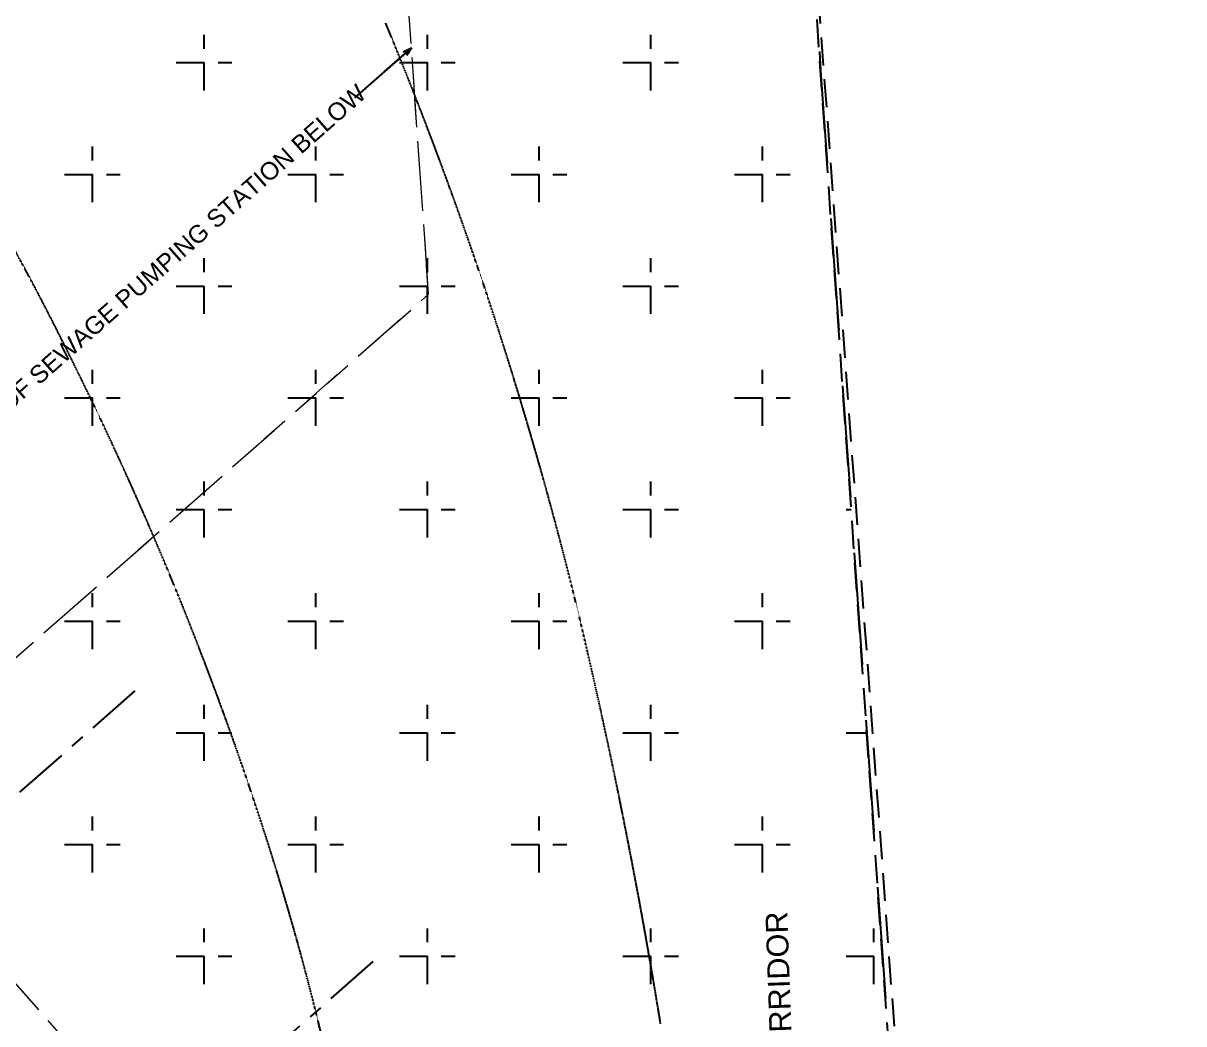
# Model space of a CAD drawing. Header units: millimetres. Extents: x 832728086 to 834530684, y 817551485 to 818349469.
# Drawn here: x 834358581 to 834384983, y 817997846 to 818020596 of the extents above; entities that cross this region are included whole.
import ezdxf

# ---------------------------------------------------------------- set-up
doc = ezdxf.new("R2010")
doc.units = ezdxf.units.MM
doc.header["$LTSCALE"] = 100
for name, pattern in [('Grid Line', [22.225, 12.7, -3.175, 3.175, -3.175]), ('Hidden', [9.525, 6.35, -3.175]), ('HIDDEN2', [4.7625, 3.175, -1.5875]), ('HIDDENX2', [19.05, 12.7, -6.35])]:
    doc.linetypes.add(name, pattern=pattern)
for name, color, linetype in [('+C-160', 160, 'Hidden'), ('000-Tactile-l', 8, 'Continuous'), ('DLN020__', 6, 'Continuous'), ('DLN210__', 7, 'Continuous'), ('DLN910__', 3, 'Continuous')]:
    doc.layers.add(name, color=color, linetype=linetype)
doc.styles.get("Standard").update_dxf_attribs({"font": 'swiss.ttf'})
doc.styles.add('Swis721tBT', font='swissl.ttf')
doc.dimstyles.new('INTDIM350', dxfattribs={"dimtxt": 350, "dimasz": 200, "dimexe": 100, "dimexo": 150, "dimgap": 100, "dimtad": 1, "dimdec": 0, "dimzin": 9, "dimdsep": 46, "dimtxsty": 'Swis721tBT', "dimblk": 'OPEN30', "dimcen": -125, "dimclrd": 256, "dimclre": 256, "dimclrt": 2, "dimaunit": 1, "dimadec": 1, "dimazin": 0, "dimtfac": 0.444444, "dimtdec": 0, "dimtix": 1, "dimtmove": 2, "dimatfit": 3, "dimldrblk": 'OPEN30', "dimfxl": 0, "dimtolj": 1, "dimlwd": -1, "dimlwe": -1, "dimarcsym": 0})

# ---------------------------------------------------------------- blocks, each defined once
blk = doc.blocks.new('_Open30')
at = {"color": 0, "linetype": 'ByBlock', "lineweight": -2}
for p, q in [((-1, 0.27), (0, 0)), ((0, 0), (-1, -0.27)), ((0, 0), (-1, 0))]:
    blk.add_line(p, q, dxfattribs=at)
blk = doc.blocks.new('tactile')
at = {"layer": '000-Tactile-l', "ltscale": 5e-05}
for radius, end in [(47.467, 175.3142), (47.292, 175.3194), (47.117, 175.3246)]:
    blk.add_arc((834389.813, 818009.112), radius, 109.1746, end, dxfattribs=at)
blk = doc.blocks.new('A$C062A3D83')
at = {"layer": '+C-160'}
for p, q in [((56339, -27970), (51851, 36229)), ((61649, -96763), (51977, 34436)), ((39362, 13805), (39362, 15075)), ((44442, 13805), (44442, 15075)), ((49522, 13805), (49522, 15075)), ((43928, 14647), (42782, 13638)), ((38727, 14440), (39997, 14440)), ((43807, 14440), (45077, 14440)), ((48887, 14440), (50157, 14440)), ((36822, 11265), (36822, 12535)), ((41902, 11265), (41902, 12535)), ((46982, 11265), (46982, 12535)), ((52062, 11265), (52062, 12535)), ((36187, 11900), (37457, 11900)), ((41267, 11900), (42537, 11900)), ((46347, 11900), (47617, 11900)), ((51427, 11900), (52697, 11900)), ((39362, 8725), (39362, 9995)), ((44442, 8725), (44442, 9995)), ((49522, 8725), (49522, 9995)), ((38727, 9360), (39997, 9360)), ((43807, 9360), (45077, 9360)), ((48887, 9360), (50157, 9360)), ((36822, 6185), (36822, 7455)), ((41902, 6185), (41902, 7455)), ((46982, 6185), (46982, 7455)), ((52062, 6185), (52062, 7455)), ((36187, 6820), (37457, 6820)), ((41267, 6820), (42537, 6820)), ((46347, 6820), (47617, 6820)), ((51427, 6820), (52697, 6820)), ((39362, 3645), (39362, 4915)), ((44442, 3645), (44442, 4915)), ((49522, 3645), (49522, 4915)), ((38727, 4280), (39997, 4280)), ((43807, 4280), (45077, 4280)), ((48887, 4280), (50157, 4280)), ((53967, 4280), (54085, 4280)), ((36822, 1105), (36822, 2375)), ((41902, 1105), (41902, 2375)), ((46982, 1105), (46982, 2375)), ((52062, 1105), (52062, 2375)), ((36187, 1740), (37457, 1740)), ((41267, 1740), (42537, 1740)), ((46347, 1740), (47617, 1740)), ((51427, 1740), (52697, 1740)), ((39362, -1435), (39362, -165)), ((44442, -1435), (44442, -165)), ((49522, -1435), (49522, -165)), ((38727, -800), (39997, -800)), ((43807, -800), (45077, -800)), ((48887, -800), (50157, -800)), ((53967, -800), (54440, -800)), ((36822, -3975), (36822, -2705)), ((41902, -3975), (41902, -2705)), ((46982, -3975), (46982, -2705)), ((52062, -3975), (52062, -2705)), ((36187, -3340), (37457, -3340)), ((41267, -3340), (42537, -3340)), ((46347, -3340), (47617, -3340)), ((51427, -3340), (52697, -3340)), ((39362, -6515), (39362, -5245)), ((44442, -6515), (44442, -5245)), ((49522, -6515), (49522, -5245)), ((54602, -6515), (54602, -5245)), ((38727, -5880), (39997, -5880)), ((43807, -5880), (45077, -5880)), ((48887, -5880), (50157, -5880)), ((53967, -5880), (54795, -5880))]:
    blk.add_line(p, q, dxfattribs=at)
at = {"layer": '+C-160', "lineweight": 18, "ltscale": 2}
for p, q in [((44470, 9173), (43495, 23124)), ((50716, -24251), (17025, 13988)), ((31430, -2304), (44470, 9173))]:
    blk.add_line(p, q, dxfattribs=at)
at = {"layer": '+C-160', "lineweight": -2}
for p, q in [((43893, 14687), (44078, 14779)), ((44078, 14779), (43928, 14647)), ((44078, 14779), (43964, 14606))]:
    blk.add_line(p, q, dxfattribs=at)
at = {"layer": '+C-160', "ltscale": 0.01}
for centre, radius, start, end in [((72769, 5326), 55131, 117.3757, 177.6248), ((70006, 6192), 46340, 132.9402, 178.4469), ((52993, 6938), 30114, 92.2615, 178.7579), ((52993, 6938), 29814, 92.2318, 178.7579), ((52993, 6938), 29814, 92.2615, 178.7579), ((52993, 6938), 29314, 92.2318, 178.7579)]:
    blk.add_arc(centre, radius, start, end, dxfattribs=at)
at = {"layer": '+C-160', "ltscale": 5e-05}
for centre, radius, start, end in [((-40635, -19583), 91089, 13.61151, 22.54165), ((-20535, -20297), 63397, 25.93053, 28.94579), ((-32284, -26594), 76719, 18.05951, 26.32352), ((-77012, -27933), 128410, 9.19472, 13.41274), ((-17814, -22016), 61543, 10.77366, 18.18321)]:
    blk.add_arc(centre, radius, start, end, dxfattribs=at)
at = {"layer": '+C-160', "ltscale": 4}
blk.add_open_spline([(50966, 48901), (55678, -18513), (60391, -85926)], degree=2, dxfattribs=at)

msp = doc.modelspace()

# ---------------------------------------------------------------- linework, layer by layer
at = {"layer": 'DLN020__', "linetype": 'Grid Line'}
for p, q in [((834361118.7104, 818005416.1294), (834291780.7799, 817944393.5568)), ((834366536.119, 817999260.5073), (834297198.1885, 817938237.9347))]:
    msp.add_line(p, q, dxfattribs=at)
at = {"layer": 'DLN210__', "color": 2, "linetype": 'HIDDEN2', "lineweight": 18, "ltscale": 2}
for points in [[(834354763.4348, 818002956.4657), (834367803.5933, 818014432.7819), (834366828.3311, 818028384.1528, -0.178955501), (834335581.0509, 818042213.1454), (834334491.8158, 818043259.2451), (834329202.959, 818038604.6443), (834332902.6379, 818034400.8205), (834326325.8598, 818028612.7631), (834331407.5249, 818022838.9835, -0.1214358878), (834336330.1909, 818022150.6232, -0.1207363091), (834340377.3037, 818019264.9071), (834354763.4348, 818002956.4657)], [(834322079.0504, 818033400.7794), (834273584.7587, 817990722.1703), (834304338.188, 817955778.066), (834304338.0644, 817955777.9573), (834306485.0849, 817953338.8671), (834306485.3316, 817953338.3377), (834331029.1096, 817925450.0548), (834375214.7739, 817964337.2819), (834375214.7739, 817964337.2819), (834375214.7739, 817964337.2819), (834374049.3733, 817981008.6316), (834340358.4538, 818019248.4846, 0.2453038077), (834331397.2624, 818022812.8034), (834322079.0504, 818033400.7794), (834273584.7587, 817990722.1703)]]:
    msp.add_lwpolyline(points, format="xyb", close=True, dxfattribs=at)

# ---------------------------------------------------------------- block references
at = {"layer": '+C-160', "ltscale": 5}
msp.add_blockref('A$C062A3D83', (834323333.3128, 818005260.0327), dxfattribs=at)
at = {"layer": '000-Tactile-l', "xscale": 1000, "yscale": 1000, "zscale": 1000}
msp.add_blockref('tactile', (-56.4905, -49.2817, -0.0703), dxfattribs=at)

# ---------------------------------------------------------------- texts
at = {"color": 0, "insert": (834356924.7262, 818011115.6483, 0.0803), "char_height": 400, "attachment_point": 1, "rotation": 41.35019583}
msp.add_mtext('LINE OF{\\C7; }SEWAGE PUMPING STATION{\\C7; }BELOW', dxfattribs=at)
at = {"layer": 'DLN910__', "color": 7, "linetype": 'HIDDENX2', "insert": (834375796.5008, 817990792.7311), "char_height": 500, "attachment_point": 1, "rotation": 91.98730398}
msp.add_mtext_dynamic_manual_height_columns('M+ 5M UTILITIES CORRIDOR', width=9408.910599, gutter_width=1, heights=[0], dxfattribs=at)

# ---------------------------------------------------------------- leaders
at = {"color": 0}
msp.add_leader([(834367411.7077, 818020038.804), (834366115.2736, 818018897.8449)], dimstyle='INTDIM350', override={"dimgap": 100, "dimtad": 0}, dxfattribs=at)

doc.saveas('drawing.dxf')
